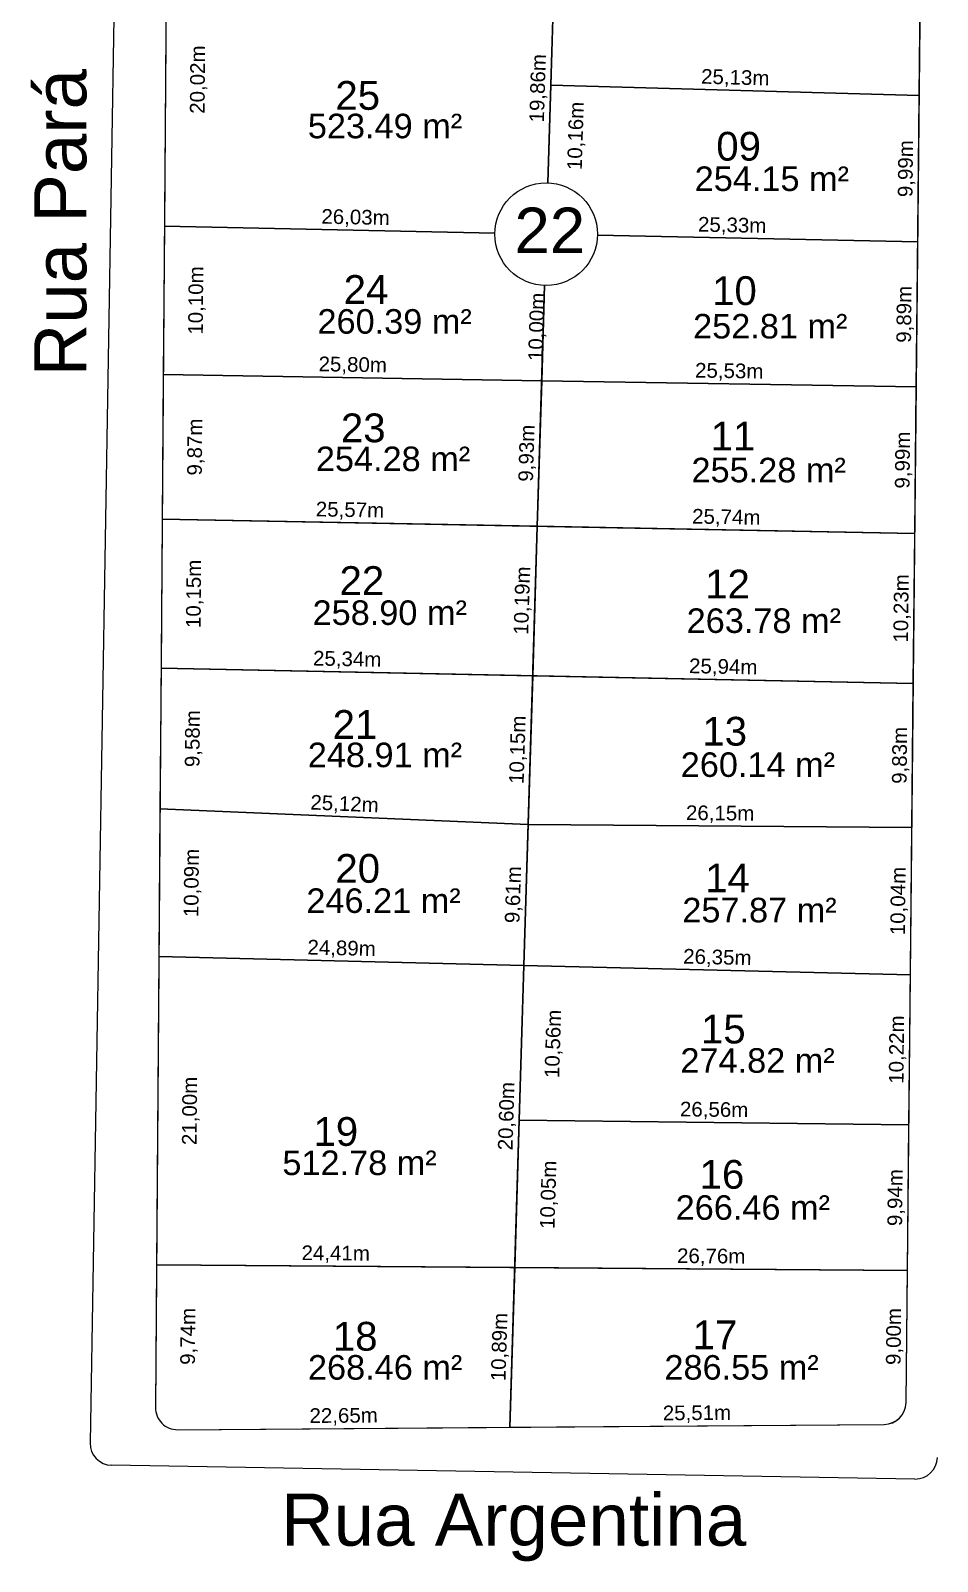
# Model space of a CAD drawing. Header units: metres. Extents: x 3808 to 8215, y 2374 to 6187.
# Drawn here: x 5020.4 to 5082.2, y 4791.7 to 4896.1 of the extents above; entities that cross this region are included whole.
import ezdxf
from ezdxf.enums import TextEntityAlignment as Align

# ---------------------------------------------------------------- set-up
doc = ezdxf.new("R2010")
doc.units = ezdxf.units.M
for name, color, linetype in [('Areas Lotes', 1, 'Continuous'), ('Calçada', 8, 'Continuous'), ('COTAS', 7, 'Continuous'), ('Lote', 7, 'Continuous'), ('Nome das Ruas', 7, 'Continuous'), ('Nº Lote', 7, 'Continuous'), ('Nº. quadra', 7, 'Continuous'), ('quadras', 7, 'Continuous')]:
    doc.layers.add(name, color=color, linetype=linetype)
doc.styles.add('Arial', font='arial.ttf')
doc.dimstyles.new('Copy(2) of ISO-25', dxfattribs={"dimtxt": 1, "dimasz": 2.5, "dimexe": 1.25, "dimexo": 0.625, "dimgap": 0.2, "dimtad": 1, "dimtoh": 1, "dimlfac": 1, "dimzin": 1, "dimtxsty": 'Arial', "dimblk": 'NONE', "dimcen": 0, "dimse1": 1, "dimse2": 1, "dimsd1": 1, "dimsd2": 1, "dimclrt": 256, "dimaunit": 1, "dimadec": 3, "dimazin": 0, "dimtfac": 1, "dimtmove": 0, "dimatfit": 3, "dimldrblk": 'NONE', "dimfxl": 1, "dimtolj": 1, "dimtzin": 0, "dimarcsym": 0})
doc.dimstyles.new('COTA 2', dxfattribs={"dimtxt": 1.9, "dimasz": 2.5, "dimexe": 1.25, "dimexo": 0.625, "dimtad": 1, "dimlfac": 1, "dimzin": 1, "dimtxsty": 'Arial', "dimcen": 2.5, "dimse1": 1, "dimse2": 1, "dimsd1": 1, "dimsd2": 1, "dimclrt": 7, "dimadec": 0, "dimazin": 0, "dimtfac": 1, "dimtmove": 0, "dimatfit": 3, "dimfxl": 1, "dimtolj": 1, "dimtzin": 0, "dimarcsym": 0})

# ---------------------------------------------------------------- blocks, each defined once
blk = doc.blocks.new('*D7316')
at = {"layer": 'Defpoints', "color": 0, "linetype": 'Continuous', "transparency": 16777216}
for p in [(5080.95, 4891.63), (5080.85, 4881.64), (5080.85, 4881.64)]:
    blk.add_point(p, dxfattribs=at)
at = {"layer": 'COTAS', "linetype": 'Continuous', "lineweight": 5, "transparency": 16777216, "insert": (5080.1, 4886.64), "char_height": 1, "attachment_point": 5, "rotation": 89.4195, "style": 'Arial'}
blk.add_mtext('\\A1;9,99m', dxfattribs=at)
blk = doc.blocks.new('_None')
blk = doc.blocks.new('*D7317')
at = {"layer": 'Defpoints', "color": 0, "linetype": 'Continuous', "transparency": 16777216}
for p in [(5080.85, 4881.64), (5080.75, 4871.76), (5080.85, 4871.76)]:
    blk.add_point(p, dxfattribs=at)
at = {"layer": 'COTAS', "linetype": 'Continuous', "lineweight": 5, "transparency": 16777216, "insert": (5080, 4876.71), "char_height": 1, "attachment_point": 5, "rotation": 89.4195, "style": 'Arial'}
blk.add_mtext('\\A1;9,89m', dxfattribs=at)
blk = doc.blocks.new('*D7318')
at = {"layer": 'Defpoints', "color": 0, "linetype": 'Continuous', "transparency": 16777216}
for p in [(5080.85, 4871.76), (5080.65, 4861.77), (5080.65, 4861.77)]:
    blk.add_point(p, dxfattribs=at)
at = {"layer": 'COTAS', "linetype": 'Continuous', "lineweight": 5, "transparency": 16777216, "insert": (5079.9, 4866.77), "char_height": 1, "attachment_point": 5, "rotation": 89.4195, "style": 'Arial'}
blk.add_mtext('\\A1;9,99m', dxfattribs=at)
blk = doc.blocks.new('*D7319')
at = {"layer": 'Defpoints', "color": 0, "linetype": 'Continuous', "transparency": 16777216}
for p in [(5080.65, 4861.77), (5080.55, 4851.54), (5080.55, 4851.54)]:
    blk.add_point(p, dxfattribs=at)
at = {"layer": 'COTAS', "linetype": 'Continuous', "lineweight": 5, "transparency": 16777216, "insert": (5079.8, 4856.66), "char_height": 1, "attachment_point": 5, "rotation": 89.4195, "style": 'Arial'}
blk.add_mtext('\\A1;10,23m', dxfattribs=at)
blk = doc.blocks.new('*D7320')
at = {"layer": 'Defpoints', "color": 0, "linetype": 'Continuous', "transparency": 16777216}
for p in [(5080.55, 4851.54), (5080.45, 4841.72), (5080.45, 4841.72)]:
    blk.add_point(p, dxfattribs=at)
at = {"layer": 'COTAS', "linetype": 'Continuous', "lineweight": 5, "transparency": 16777216, "insert": (5079.7, 4846.64), "char_height": 1, "attachment_point": 5, "rotation": 89.4195, "style": 'Arial'}
blk.add_mtext('\\A1;9,83m', dxfattribs=at)
blk = doc.blocks.new('*D7321')
at = {"layer": 'Defpoints', "color": 0, "linetype": 'Continuous', "transparency": 16777216}
for p in [(5080.45, 4841.72), (5080.34, 4831.68), (5080.34, 4831.68)]:
    blk.add_point(p, dxfattribs=at)
at = {"layer": 'COTAS', "linetype": 'Continuous', "lineweight": 5, "transparency": 16777216, "insert": (5079.59, 4836.71), "char_height": 1, "attachment_point": 5, "rotation": 89.4195, "style": 'Arial'}
blk.add_mtext('\\A1;10,04m', dxfattribs=at)
blk = doc.blocks.new('*D7322')
at = {"layer": 'Defpoints', "color": 0, "linetype": 'Continuous', "transparency": 16777216}
for p in [(5080.34, 4831.68), (5080.24, 4821.46), (5080.24, 4821.46)]:
    blk.add_point(p, dxfattribs=at)
at = {"layer": 'COTAS', "linetype": 'Continuous', "lineweight": 5, "transparency": 16777216, "insert": (5079.49, 4826.58), "char_height": 1, "attachment_point": 5, "rotation": 89.4195, "style": 'Arial'}
blk.add_mtext('\\A1;10,22m', dxfattribs=at)
blk = doc.blocks.new('*D7323')
at = {"layer": 'Defpoints', "color": 0, "linetype": 'Continuous', "transparency": 16777216}
for p in [(5080.24, 4821.46), (5080.14, 4811.51), (5080.14, 4811.51)]:
    blk.add_point(p, dxfattribs=at)
at = {"layer": 'COTAS', "linetype": 'Continuous', "lineweight": 5, "transparency": 16777216, "insert": (5079.39, 4816.49), "char_height": 1, "attachment_point": 5, "rotation": 89.4195, "style": 'Arial'}
blk.add_mtext('\\A1;9,94m', dxfattribs=at)
blk = doc.blocks.new('*D7324')
at = {"layer": 'Defpoints', "color": 0, "linetype": 'Continuous', "transparency": 16777216}
for p in [(5080.14, 4811.51), (5080.05, 4802.51), (5080.05, 4802.51)]:
    blk.add_point(p, dxfattribs=at)
at = {"layer": 'COTAS', "linetype": 'Continuous', "lineweight": 5, "transparency": 16777216, "insert": (5079.29, 4807.02), "char_height": 1, "attachment_point": 5, "rotation": 89.4195, "style": 'Arial'}
blk.add_mtext('\\A1;9,00m', dxfattribs=at)
blk = doc.blocks.new('*D7325')
at = {"layer": 'Defpoints', "color": 0, "linetype": 'Continuous', "transparency": 16777216}
for p in [(5053.05, 4800.84), (5053.05, 4800.84), (5078.56, 4801.03)]:
    blk.add_point(p, dxfattribs=at)
at = {"layer": 'COTAS', "linetype": 'Continuous', "lineweight": 5, "transparency": 16777216, "insert": (5065.8, 4801.73), "char_height": 1, "attachment_point": 5, "rotation": 0.4262, "style": 'Arial'}
blk.add_mtext('\\A1;25,51m', dxfattribs=at)
blk = doc.blocks.new('*D7326')
at = {"layer": 'Defpoints', "color": 0, "linetype": 'Continuous', "transparency": 16777216}
for p in [(5030.4, 4800.67), (5030.4, 4800.67), (5053.05, 4800.84)]:
    blk.add_point(p, dxfattribs=at)
at = {"layer": 'COTAS', "linetype": 'Continuous', "lineweight": 5, "transparency": 16777216, "insert": (5041.72, 4801.55), "char_height": 1, "attachment_point": 5, "rotation": 0.4262, "style": 'Arial'}
blk.add_mtext('\\A1;22,65m', dxfattribs=at)
blk = doc.blocks.new('*D7327')
at = {"layer": 'Defpoints', "color": 0, "linetype": 'Continuous', "transparency": 16777216}
for p in [(5028.96, 4811.92), (5032.03, 4811.89), (5028.89, 4802.18)]:
    blk.add_point(p, dxfattribs=at)
at = {"layer": 'COTAS', "linetype": 'Continuous', "lineweight": 5, "transparency": 16777216, "insert": (5031.19, 4807.03), "char_height": 1, "attachment_point": 5, "rotation": 89.5633, "style": 'Arial'}
blk.add_mtext('\\A1;9,74m', dxfattribs=at)
blk = doc.blocks.new('*D7328')
at = {"layer": 'Defpoints', "color": 0, "linetype": 'Continuous', "transparency": 16777216}
for p in [(5029.12, 4832.92), (5032.19, 4832.89), (5028.96, 4811.92)]:
    blk.add_point(p, dxfattribs=at)
at = {"layer": 'COTAS', "linetype": 'Continuous', "lineweight": 5, "transparency": 16777216, "insert": (5031.31, 4822.4), "char_height": 1, "attachment_point": 5, "rotation": 89.5633, "style": 'Arial'}
blk.add_mtext('\\A1;21,00m', dxfattribs=at)
blk = doc.blocks.new('*D7329')
at = {"layer": 'Defpoints', "color": 0, "linetype": 'Continuous', "transparency": 16777216}
for p in [(5029.2, 4843), (5032.27, 4842.98), (5029.12, 4832.92)]:
    blk.add_point(p, dxfattribs=at)
at = {"layer": 'COTAS', "linetype": 'Continuous', "lineweight": 5, "transparency": 16777216, "insert": (5031.43, 4837.94), "char_height": 1, "attachment_point": 5, "rotation": 89.5633, "style": 'Arial'}
blk.add_mtext('\\A1;10,09m', dxfattribs=at)
blk = doc.blocks.new('*D7330')
at = {"layer": 'Defpoints', "color": 0, "linetype": 'Continuous', "transparency": 16777216}
for p in [(5029.27, 4852.59), (5032.34, 4852.56), (5029.2, 4843)]:
    blk.add_point(p, dxfattribs=at)
at = {"layer": 'COTAS', "linetype": 'Continuous', "lineweight": 5, "transparency": 16777216, "insert": (5031.5, 4847.78), "char_height": 1, "attachment_point": 5, "rotation": 89.5633, "style": 'Arial'}
blk.add_mtext('\\A1;9,58m', dxfattribs=at)
blk = doc.blocks.new('*D7331')
at = {"layer": 'Defpoints', "color": 0, "linetype": 'Continuous', "transparency": 16777216}
for p in [(5029.35, 4862.74), (5032.42, 4862.72), (5029.27, 4852.59)]:
    blk.add_point(p, dxfattribs=at)
at = {"layer": 'COTAS', "linetype": 'Continuous', "lineweight": 5, "transparency": 16777216, "insert": (5031.58, 4857.65), "char_height": 1, "attachment_point": 5, "rotation": 89.5633, "style": 'Arial'}
blk.add_mtext('\\A1;10,15m', dxfattribs=at)
blk = doc.blocks.new('*D7332')
at = {"layer": 'Defpoints', "color": 0, "linetype": 'Continuous', "transparency": 16777216}
for p in [(5029.35, 4872.61), (5032.49, 4872.59), (5029.35, 4862.74)]:
    blk.add_point(p, dxfattribs=at)
at = {"layer": 'COTAS', "linetype": 'Continuous', "lineweight": 5, "transparency": 16777216, "insert": (5031.66, 4867.66), "char_height": 1, "attachment_point": 5, "rotation": 89.5633, "style": 'Arial'}
blk.add_mtext('\\A1;9,87m', dxfattribs=at)
blk = doc.blocks.new('*D7333')
at = {"layer": 'Defpoints', "color": 0, "linetype": 'Continuous', "transparency": 16777216}
for p in [(5029.5, 4882.72), (5032.57, 4882.69), (5029.35, 4872.61)]:
    blk.add_point(p, dxfattribs=at)
at = {"layer": 'COTAS', "linetype": 'Continuous', "lineweight": 5, "transparency": 16777216, "insert": (5031.73, 4877.65), "char_height": 1, "attachment_point": 5, "rotation": 89.5633, "style": 'Arial'}
blk.add_mtext('\\A1;10,10m', dxfattribs=at)
blk = doc.blocks.new('*D7334')
at = {"layer": 'Defpoints', "color": 0, "linetype": 'Continuous', "transparency": 16777216}
for p in [(5029.66, 4902.74), (5032.72, 4902.72), (5029.5, 4882.72)]:
    blk.add_point(p, dxfattribs=at)
at = {"layer": 'COTAS', "linetype": 'Continuous', "lineweight": 5, "transparency": 16777216, "insert": (5031.85, 4892.71), "char_height": 1, "attachment_point": 5, "rotation": 89.5633, "style": 'Arial'}
blk.add_mtext('\\A1;20,02m', dxfattribs=at)
blk = doc.blocks.new('*D7358')
at = {"layer": 'Defpoints', "color": 0, "linetype": 'Continuous', "transparency": 16777216}
for p in [(5055.83, 4892.33), (5055.83, 4892.33), (5080.95, 4891.63)]:
    blk.add_point(p, dxfattribs=at)
at = {"layer": 'COTAS', "linetype": 'Continuous', "lineweight": 5, "transparency": 16777216, "insert": (5068.41, 4892.78), "char_height": 1, "attachment_point": 5, "rotation": 358.4174, "style": 'Arial'}
blk.add_mtext('\\A1;25,13m', dxfattribs=at)
blk = doc.blocks.new('*D7359')
at = {"layer": 'Defpoints', "color": 0, "linetype": 'Continuous', "transparency": 16777216}
for p in [(5029.5, 4882.72), (5029.5, 4882.72), (5055.52, 4882.17)]:
    blk.add_point(p, dxfattribs=at)
at = {"layer": 'COTAS', "linetype": 'Continuous', "lineweight": 5, "transparency": 16777216, "insert": (5042.53, 4883.25), "char_height": 1, "attachment_point": 5, "rotation": 358.7994, "style": 'Arial'}
blk.add_mtext('\\A1;26,03m', dxfattribs=at)
blk = doc.blocks.new('*D7360')
at = {"layer": 'Defpoints', "color": 0, "linetype": 'Continuous', "transparency": 16777216}
for p in [(5055.52, 4882.17), (5055.52, 4882.17), (5080.85, 4881.64)]:
    blk.add_point(p, dxfattribs=at)
at = {"layer": 'COTAS', "linetype": 'Continuous', "lineweight": 5, "transparency": 16777216, "insert": (5068.2, 4882.71), "char_height": 1, "attachment_point": 5, "rotation": 358.7994, "style": 'Arial'}
blk.add_mtext('\\A1;25,33m', dxfattribs=at)
blk = doc.blocks.new('*D7361')
at = {"layer": 'Defpoints', "color": 0, "linetype": 'Continuous', "transparency": 16777216}
for p in [(5029.43, 4872.61), (5029.43, 4872.61), (5055.22, 4872.18)]:
    blk.add_point(p, dxfattribs=at)
at = {"layer": 'COTAS', "linetype": 'Continuous', "lineweight": 5, "transparency": 16777216, "insert": (5042.34, 4873.2), "char_height": 1, "attachment_point": 5, "rotation": 359.0434, "style": 'Arial'}
blk.add_mtext('\\A1;25,80m', dxfattribs=at)
blk = doc.blocks.new('*D7362')
at = {"layer": 'Defpoints', "color": 0, "linetype": 'Continuous', "transparency": 16777216}
for p in [(5055.22, 4872.18), (5080.75, 4871.76), (5080.75, 4871.76)]:
    blk.add_point(p, dxfattribs=at)
at = {"layer": 'COTAS', "linetype": 'Continuous', "lineweight": 5, "transparency": 16777216, "insert": (5068, 4872.77), "char_height": 1, "attachment_point": 5, "rotation": 359.0434, "style": 'Arial'}
blk.add_mtext('\\A1;25,53m', dxfattribs=at)
blk = doc.blocks.new('*D7363')
at = {"layer": 'Defpoints', "color": 0, "linetype": 'Continuous', "transparency": 16777216}
for p in [(5029.35, 4862.74), (5029.35, 4862.74), (5054.92, 4862.26)]:
    blk.add_point(p, dxfattribs=at)
at = {"layer": 'COTAS', "linetype": 'Continuous', "lineweight": 5, "transparency": 16777216, "insert": (5042.15, 4863.3), "char_height": 1, "attachment_point": 5, "rotation": 358.9149, "style": 'Arial'}
blk.add_mtext('\\A1;25,57m', dxfattribs=at)
blk = doc.blocks.new('*D7364')
at = {"layer": 'Defpoints', "color": 0, "linetype": 'Continuous', "transparency": 16777216}
for p in [(5054.92, 4862.26), (5080.65, 4861.77), (5080.65, 4861.77)]:
    blk.add_point(p, dxfattribs=at)
at = {"layer": 'COTAS', "linetype": 'Continuous', "lineweight": 5, "transparency": 16777216, "insert": (5067.8, 4862.81), "char_height": 1, "attachment_point": 5, "rotation": 358.9149, "style": 'Arial'}
blk.add_mtext('\\A1;25,74m', dxfattribs=at)
blk = doc.blocks.new('*D7365')
at = {"layer": 'Defpoints', "color": 0, "linetype": 'Continuous', "transparency": 16777216}
for p in [(5029.27, 4852.59), (5029.27, 4852.59), (5054.61, 4852.07)]:
    blk.add_point(p, dxfattribs=at)
at = {"layer": 'COTAS', "linetype": 'Continuous', "lineweight": 5, "transparency": 16777216, "insert": (5041.96, 4853.13), "char_height": 1, "attachment_point": 5, "rotation": 358.8326, "style": 'Arial'}
blk.add_mtext('\\A1;25,34m', dxfattribs=at)
blk = doc.blocks.new('*D7366')
at = {"layer": 'Defpoints', "color": 0, "linetype": 'Continuous', "transparency": 16777216}
for p in [(5054.61, 4852.07), (5080.55, 4851.54), (5080.55, 4851.54)]:
    blk.add_point(p, dxfattribs=at)
at = {"layer": 'COTAS', "linetype": 'Continuous', "lineweight": 5, "transparency": 16777216, "insert": (5067.59, 4852.61), "char_height": 1, "attachment_point": 5, "rotation": 358.8326, "style": 'Arial'}
blk.add_mtext('\\A1;25,94m', dxfattribs=at)
blk = doc.blocks.new('*D7367')
at = {"layer": 'Defpoints', "color": 0, "linetype": 'Continuous', "transparency": 16777216}
for p in [(5029.2, 4843), (5029.2, 4843), (5054.3, 4841.92)]:
    blk.add_point(p, dxfattribs=at)
at = {"layer": 'COTAS', "linetype": 'Continuous', "lineweight": 5, "transparency": 16777216, "insert": (5041.78, 4843.26), "char_height": 1, "attachment_point": 5, "rotation": 357.539, "style": 'Arial'}
blk.add_mtext('\\A1;25,12m', dxfattribs=at)
blk = doc.blocks.new('*D7368')
at = {"layer": 'Defpoints', "color": 0, "linetype": 'Continuous', "transparency": 16777216}
for p in [(5054.3, 4841.92), (5080.45, 4841.72), (5080.45, 4841.72)]:
    blk.add_point(p, dxfattribs=at)
at = {"layer": 'COTAS', "linetype": 'Continuous', "lineweight": 5, "transparency": 16777216, "insert": (5067.38, 4842.62), "char_height": 1, "attachment_point": 5, "rotation": 359.5456, "style": 'Arial'}
blk.add_mtext('\\A1;26,15m', dxfattribs=at)
blk = doc.blocks.new('*D7369')
at = {"layer": 'Defpoints', "color": 0, "linetype": 'Continuous', "transparency": 16777216}
for p in [(5029.12, 4832.92), (5029.12, 4832.92), (5054.01, 4832.32)]:
    blk.add_point(p, dxfattribs=at)
at = {"layer": 'COTAS', "linetype": 'Continuous', "lineweight": 5, "transparency": 16777216, "insert": (5041.58, 4833.42), "char_height": 1, "attachment_point": 5, "rotation": 358.6146, "style": 'Arial'}
blk.add_mtext('\\A1;24,89m', dxfattribs=at)
blk = doc.blocks.new('*D7370')
at = {"layer": 'Defpoints', "color": 0, "linetype": 'Continuous', "transparency": 16777216}
for p in [(5054.01, 4832.32), (5080.34, 4831.68), (5080.34, 4831.68)]:
    blk.add_point(p, dxfattribs=at)
at = {"layer": 'COTAS', "linetype": 'Continuous', "lineweight": 5, "transparency": 16777216, "insert": (5067.19, 4832.8), "char_height": 1, "attachment_point": 5, "rotation": 358.6146, "style": 'Arial'}
blk.add_mtext('\\A1;26,35m', dxfattribs=at)
blk = doc.blocks.new('*D7371')
at = {"layer": 'Defpoints', "color": 0, "linetype": 'Continuous', "transparency": 16777216}
for p in [(5053.68, 4821.77), (5080.24, 4821.46), (5080.24, 4821.46)]:
    blk.add_point(p, dxfattribs=at)
at = {"layer": 'COTAS', "linetype": 'Continuous', "lineweight": 5, "transparency": 16777216, "insert": (5066.97, 4822.41), "char_height": 1, "attachment_point": 5, "rotation": 359.3301, "style": 'Arial'}
blk.add_mtext('\\A1;26,56m', dxfattribs=at)
blk = doc.blocks.new('*D7372')
at = {"layer": 'Defpoints', "color": 0, "linetype": 'Continuous', "transparency": 16777216}
for p in [(5028.96, 4811.92), (5053.38, 4811.72), (5053.38, 4811.72)]:
    blk.add_point(p, dxfattribs=at)
at = {"layer": 'COTAS', "linetype": 'Continuous', "lineweight": 5, "transparency": 16777216, "insert": (5041.18, 4812.62), "char_height": 1, "attachment_point": 5, "rotation": 359.5476, "style": 'Arial'}
blk.add_mtext('\\A1;24,41m', dxfattribs=at)
blk = doc.blocks.new('*D7373')
at = {"layer": 'Defpoints', "color": 0, "linetype": 'Continuous', "transparency": 16777216}
for p in [(5053.38, 4811.72), (5080.14, 4811.51), (5080.14, 4811.51)]:
    blk.add_point(p, dxfattribs=at)
at = {"layer": 'COTAS', "linetype": 'Continuous', "lineweight": 5, "transparency": 16777216, "insert": (5066.77, 4812.42), "char_height": 1, "attachment_point": 5, "rotation": 359.5476, "style": 'Arial'}
blk.add_mtext('\\A1;26,76m', dxfattribs=at)
blk = doc.blocks.new('*D7374')
at = {"layer": 'Defpoints', "color": 0, "linetype": 'Continuous', "transparency": 16777216}
for p in [(5054.01, 4832.32), (5054.01, 4832.32), (5053.38, 4811.72)]:
    blk.add_point(p, dxfattribs=at)
at = {"layer": 'COTAS', "linetype": 'Continuous', "lineweight": 5, "transparency": 16777216, "insert": (5052.89, 4822.04), "char_height": 1, "attachment_point": 5, "rotation": 88.2555, "style": 'Arial'}
blk.add_mtext('\\A1;20,60m', dxfattribs=at)
blk = doc.blocks.new('*D7375')
at = {"layer": 'Defpoints', "color": 0, "linetype": 'Continuous', "transparency": 16777216}
for p in [(5054.3, 4841.92), (5054.3, 4841.92), (5054.01, 4832.32)]:
    blk.add_point(p, dxfattribs=at)
at = {"layer": 'COTAS', "linetype": 'Continuous', "lineweight": 5, "transparency": 16777216, "insert": (5053.35, 4837.14), "char_height": 1, "attachment_point": 5, "rotation": 88.2555, "style": 'Arial'}
blk.add_mtext('\\A1;9,61m', dxfattribs=at)
blk = doc.blocks.new('*D7376')
at = {"layer": 'Defpoints', "color": 0, "linetype": 'Continuous', "transparency": 16777216}
for p in [(5054.61, 4852.07), (5054.61, 4852.07), (5054.3, 4841.92)]:
    blk.add_point(p, dxfattribs=at)
at = {"layer": 'COTAS', "linetype": 'Continuous', "lineweight": 5, "transparency": 16777216, "insert": (5053.65, 4847.02), "char_height": 1, "attachment_point": 5, "rotation": 88.2555, "style": 'Arial'}
blk.add_mtext('\\A1;10,15m', dxfattribs=at)
blk = doc.blocks.new('*D7377')
at = {"layer": 'Defpoints', "color": 0, "linetype": 'Continuous', "transparency": 16777216}
for p in [(5054.92, 4862.26), (5054.92, 4862.26), (5054.61, 4852.07)]:
    blk.add_point(p, dxfattribs=at)
at = {"layer": 'COTAS', "linetype": 'Continuous', "lineweight": 5, "transparency": 16777216, "insert": (5053.96, 4857.19), "char_height": 1, "attachment_point": 5, "rotation": 88.2555, "style": 'Arial'}
blk.add_mtext('\\A1;10,19m', dxfattribs=at)
blk = doc.blocks.new('*D7378')
at = {"layer": 'Defpoints', "color": 0, "linetype": 'Continuous', "transparency": 16777216}
for p in [(5055.22, 4872.18), (5055.22, 4872.18), (5054.92, 4862.26)]:
    blk.add_point(p, dxfattribs=at)
at = {"layer": 'COTAS', "linetype": 'Continuous', "lineweight": 5, "transparency": 16777216, "insert": (5054.27, 4867.24), "char_height": 1, "attachment_point": 5, "rotation": 88.2555, "style": 'Arial'}
blk.add_mtext('\\A1;9,93m', dxfattribs=at)
blk = doc.blocks.new('*D7379')
at = {"layer": 'Defpoints', "color": 0, "linetype": 'Continuous', "transparency": 16777216}
for p in [(5055.52, 4882.17), (5055.52, 4882.17), (5055.22, 4872.18)]:
    blk.add_point(p, dxfattribs=at)
at = {"layer": 'COTAS', "linetype": 'Continuous', "lineweight": 5, "transparency": 16777216, "insert": (5054.95, 4875.85), "char_height": 1, "attachment_point": 5, "rotation": 88.2555, "style": 'Arial'}
blk.add_mtext('\\A1;10,00m', dxfattribs=at)
blk = doc.blocks.new('*D7380')
at = {"layer": 'Defpoints', "color": 0, "linetype": 'Continuous', "transparency": 16777216}
for p in [(5056.13, 4902.02), (5056.13, 4902.02), (5055.52, 4882.17)]:
    blk.add_point(p, dxfattribs=at)
at = {"layer": 'COTAS', "linetype": 'Continuous', "lineweight": 5, "transparency": 16777216, "insert": (5055.03, 4892.12), "char_height": 1, "attachment_point": 5, "rotation": 88.2555, "style": 'Arial'}
blk.add_mtext('\\A1;19,86m', dxfattribs=at)
blk = doc.blocks.new('*D7381')
at = {"layer": 'Defpoints', "color": 0, "linetype": 'Continuous', "transparency": 16777216}
for p in [(5053.38, 4811.72), (5053.38, 4811.72), (5053.05, 4800.84)]:
    blk.add_point(p, dxfattribs=at)
at = {"layer": 'COTAS', "linetype": 'Continuous', "lineweight": 5, "transparency": 16777216, "insert": (5052.41, 4806.3), "char_height": 1, "attachment_point": 5, "rotation": 88.2555, "style": 'Arial'}
blk.add_mtext('\\A1;10,89m', dxfattribs=at)
blk = doc.blocks.new('*D7382')
at = {"layer": 'Defpoints', "color": 0, "linetype": 'Continuous', "transparency": 16777216}
for p in [(5053.68, 4821.77), (5056.71, 4821.67), (5053.38, 4811.72)]:
    blk.add_point(p, dxfattribs=at)
at = {"layer": 'COTAS', "linetype": 'Continuous', "lineweight": 5, "transparency": 16777216, "insert": (5055.75, 4816.68), "char_height": 1, "attachment_point": 5, "rotation": 88.2555, "style": 'Arial'}
blk.add_mtext('\\A1;10,05m', dxfattribs=at)
blk = doc.blocks.new('*D7383')
at = {"layer": 'Defpoints', "color": 0, "linetype": 'Continuous', "transparency": 16777216}
for p in [(5054.01, 4832.32), (5057.03, 4832.22), (5053.68, 4821.77)]:
    blk.add_point(p, dxfattribs=at)
at = {"layer": 'COTAS', "linetype": 'Continuous', "lineweight": 5, "transparency": 16777216, "insert": (5056.07, 4826.97), "char_height": 1, "attachment_point": 5, "rotation": 88.2555, "style": 'Arial'}
blk.add_mtext('\\A1;10,56m', dxfattribs=at)
blk = doc.blocks.new('*D7384')
at = {"layer": 'Defpoints', "color": 0, "linetype": 'Continuous', "transparency": 16777216}
for p in [(5055.83, 4892.33), (5058.51, 4892.24), (5055.52, 4882.17)]:
    blk.add_point(p, dxfattribs=at)
at = {"layer": 'COTAS', "linetype": 'Continuous', "lineweight": 5, "transparency": 16777216, "insert": (5057.61, 4888.87), "char_height": 1, "attachment_point": 5, "rotation": 88.2555, "style": 'Arial'}
blk.add_mtext('\\A1;10,16m', dxfattribs=at)
blk = doc.blocks.new('*D7385')
at = {"layer": 'Defpoints', "color": 0, "linetype": 'Continuous', "transparency": 16777216}
for p in [(5056.44, 4912.1), (5059.51, 4912.01), (5055.83, 4892.33)]:
    blk.add_point(p, dxfattribs=at)
at = {"layer": 'COTAS', "linetype": 'Continuous', "lineweight": 5, "transparency": 16777216, "insert": (5058.41, 4902.15), "char_height": 1, "attachment_point": 5, "rotation": 88.2555, "style": 'Arial'}
blk.add_mtext('\\A1;19,79m', dxfattribs=at)
blk = doc.blocks.new('*D7830')
at = {"layer": 'Defpoints', "color": 0, "linetype": 'Continuous', "transparency": 16777216}
for p in [(5081.15, 4911.44), (5080.95, 4891.63), (5080.95, 4891.63)]:
    blk.add_point(p, dxfattribs=at)
at = {"layer": 'Calçada', "color": 7, "linetype": 'Continuous', "lineweight": 5, "transparency": 16777216, "insert": (5079.47, 4901.55), "char_height": 1.6, "attachment_point": 5, "rotation": 89.4195, "style": 'Arial'}
blk.add_mtext('\\A1;19,81', dxfattribs=at)

msp = doc.modelspace()

# ---------------------------------------------------------------- linework, layer by layer
at = {"layer": 'Calçada', "linetype": 'Continuous', "lineweight": 5}
for p, q in [((5027.238, 4968.627), (5024.434, 4799.766)), ((5080.66, 4797.305), (5025.908, 4798.242))]:
    msp.add_line(p, q, dxfattribs=at)
for centre, start, end in [((5025.934, 4799.742), 179.05876, 269.01954), ((5080.686, 4798.805), 269.01954, 358.91946)]:
    msp.add_arc(centre, 1.5, start, end, dxfattribs=at)
at = {"layer": 'Lote', "lineweight": 5}
for p, q in [((5055.631, 4885.667), (5057.356, 4942.322)), ((5055.834, 4892.326), (5080.952, 4891.632)), ((5029.504, 4882.718), (5052.03, 4882.246)), ((5059.019, 4882.099), (5080.851, 4881.642)), ((5053.047, 4800.837), (5055.418, 4878.679)), ((5029.427, 4872.613), (5080.751, 4871.756)), ((5029.352, 4862.741), (5080.649, 4861.769)), ((5080.546, 4851.543), (5029.275, 4852.587)), ((5029.202, 4843.003), (5054.299, 4841.924)), ((5054.299, 4841.924), (5080.446, 4841.717)), ((5029.125, 4832.918), (5080.344, 4831.679)), ((5080.241, 4821.455), (5053.685, 4821.766)), ((5028.965, 4811.916), (5080.14, 4811.511))]:
    msp.add_line(p, q, dxfattribs=at)
at = {"layer": 'Lote', "linetype": 'Continuous', "lineweight": 5, "flags": 128}
for points in [[(5080.952, 4891.632), (5081.153, 4911.436), (5056.436, 4912.103), (5055.834, 4892.326)], [(5054.918, 4862.257), (5055.22, 4872.182), (5029.427, 4872.613), (5029.352, 4862.741)], [(5080.649, 4861.769), (5080.751, 4871.756), (5055.22, 4872.182), (5054.918, 4862.257)], [(5054.608, 4852.071), (5054.918, 4862.257), (5029.352, 4862.741), (5029.275, 4852.587)], [(5080.546, 4851.543), (5080.649, 4861.769), (5054.918, 4862.257), (5054.608, 4852.071)], [(5029.275, 4852.587), (5029.202, 4843.003), (5054.299, 4841.924), (5054.608, 4852.071)], [(5054.608, 4852.071), (5054.299, 4841.924), (5080.446, 4841.717), (5080.546, 4851.543)], [(5054.006, 4832.316), (5054.299, 4841.924), (5029.202, 4843.003), (5029.125, 4832.918)], [(5080.344, 4831.679), (5080.446, 4841.717), (5054.299, 4841.924), (5054.006, 4832.316)], [(5054.006, 4832.316), (5029.125, 4832.918), (5028.965, 4811.916), (5053.379, 4811.723)], [(5054.006, 4832.316), (5053.685, 4821.766), (5080.241, 4821.455), (5080.344, 4831.679)], [(5080.14, 4811.511), (5080.241, 4821.455), (5053.685, 4821.766), (5053.379, 4811.723)]]:
    msp.add_lwpolyline(points, close=True, dxfattribs=at)
for points in [[(5055.631, 4885.667), (5056.129, 4902.024), (5029.657, 4902.739), (5029.504, 4882.718), (5052.03, 4882.246)], [(5059.019, 4882.099), (5080.851, 4881.642), (5080.952, 4891.632), (5055.834, 4892.326), (5055.631, 4885.667)], [(5052.03, 4882.246), (5029.504, 4882.718), (5029.427, 4872.613), (5055.22, 4872.182), (5055.418, 4878.679)], [(5055.418, 4878.679), (5055.22, 4872.182), (5080.751, 4871.756), (5080.851, 4881.642), (5059.019, 4882.099)]]:
    msp.add_lwpolyline(points, dxfattribs=at)
for points in [[(5028.965, 4811.916), (5028.891, 4802.18, 0.4186316), (5030.402, 4800.668), (5053.047, 4800.837), (5053.379, 4811.723)], [(5078.56, 4801.027, 0.4090769), (5080.049, 4802.511), (5080.14, 4811.511), (5053.379, 4811.723), (5053.047, 4800.837)]]:
    msp.add_lwpolyline(points, format="xyb", close=True, dxfattribs=at)
at = {"layer": 'Nº. quadra', "lineweight": 5}
msp.add_circle((5055.524, 4882.173), 3.496, dxfattribs=at)
at = {"layer": 'quadras', "linetype": 'Continuous', "lineweight": 5}
for p, q in [((5030.131, 4964.969), (5028.891, 4802.18)), ((5080.049, 4802.511), (5081.683, 4963.765)), ((5030.402, 4800.668), (5078.56, 4801.027))]:
    msp.add_line(p, q, dxfattribs=at)
at = {"layer": 'quadras', "linetype": 'Continuous', "lineweight": 5, "flags": 128}
msp.add_lwpolyline([(5081.683, 4963.765, 0.4100859), (5080.219, 4965.28), (5031.668, 4966.457, 0.4190906), (5030.131, 4964.969), (5028.891, 4802.18, 0.4186316), (5030.402, 4800.668), (5078.56, 4801.027, 0.4090769), (5080.049, 4802.511)], format="xyb", close=True, dxfattribs=at)
at = {"layer": 'quadras', "linetype": 'Continuous', "lineweight": 5}
for centre, start, end in [((5030.391, 4802.168), 179.56329, 270.42619), ((5078.549, 4802.527), 270.42619, 359.41954)]:
    msp.add_arc(centre, 1.5, start, end, dxfattribs=at)

# ---------------------------------------------------------------- texts
at = {"layer": 'Areas Lotes', "linetype": 'Continuous', "lineweight": 5, "style": 'Arial'}
for s, p in [('523.49 m²', (5039.279, 4888.712)), ('254.15 m²', (5065.644, 4885.116)), ('260.39 m²', (5039.934, 4875.389)), ('252.81 m²', (5065.537, 4875.062)), ('254.28 m²', (5039.825, 4866.018)), ('255.28 m²', (5065.428, 4865.255)), ('258.90 m²', (5039.601, 4855.533)), ('263.78 m²', (5065.096, 4854.988)), ('248.91 m²', (5039.275, 4845.835)), ('260.14 m²', (5064.693, 4845.172)), ('246.21 m²', (5039.178, 4835.898)), ('257.87 m²', (5064.802, 4835.256)), ('274.82 m²', (5064.672, 4825.002)), ('512.78 m²', (5037.544, 4818.028)), ('266.46 m²', (5064.346, 4814.977)), ('268.46 m²', (5039.287, 4804.08)), ('286.55 m²', (5063.583, 4804.08))]:
    msp.add_text(s, height=1.6726, dxfattribs=at).set_placement(p)
at = {"layer": 'Nome das Ruas', "lineweight": 5, "style": 'Arial'}
msp.add_text('Rua Pará', height=3.55, rotation=90, dxfattribs=at).set_placement((5024.184, 4872.485, 165.916))
msp.add_text('Rua Argentina', height=3.55, dxfattribs=at).set_placement((5037.454, 4792.76, 165.916))
at = {"layer": 'Nº Lote', "linetype": 'Continuous', "lineweight": 5, "style": 'Arial'}
for s, p in [('25', (5042.677, 4890.653)), ('09', (5068.641, 4887.186)), ('24', (5043.244, 4877.421)), ('10', (5068.357, 4877.345)), ('23', (5043.056, 4867.988)), ('11', (5068.26, 4867.431)), ('22', (5042.963, 4857.576)), ('12', (5067.883, 4857.337)), ('21', (5042.492, 4847.765)), ('13', (5067.691, 4847.306)), ('20', (5042.68, 4837.954)), ('14', (5067.88, 4837.306)), ('15', (5067.597, 4827)), ('19', (5041.187, 4820.019)), ('16', (5067.503, 4817.095)), ('18', (5042.507, 4806.058)), ('17', (5067.031, 4806.152))]:
    msp.add_text(s, height=1.96, dxfattribs=at).set_placement(p, align=Align.CENTER)
at = {"layer": 'Nº. quadra', "lineweight": 5, "style": 'Arial'}
msp.add_text('22', height=3.1039, dxfattribs=at).set_placement((5053.36, 4880.879))

# ---------------------------------------------------------------- dimensions: what is measured, and where the dimension line sits
at = {"layer": 'Calçada', "linetype": 'Continuous', "lineweight": 5}
dim = msp.add_linear_dim(base=(5080.952, 4891.632), p1=(5081.153, 4911.436), p2=(5080.952, 4891.632), angle=89.41954, dimstyle='COTA 2', override={"dimtxt": 1.6, "dimtmove": 1}, dxfattribs=at)
dim.commit()
dim.dimension.update_dxf_attribs({"geometry": '*D7830', "text_midpoint": (5079.466, 4901.55)})
at = {"layer": 'COTAS', "linetype": 'Continuous', "lineweight": 5}
for base, p1, p2, angle, picture, middle in [((5059.508, 4912.01), (5055.834, 4892.326), (5056.436, 4912.103), 268.25555, '*D7385', (5058.406, 4902.145)), ((5032.724, 4902.716), (5029.504, 4882.718), (5029.657, 4902.739), 269.56329, '*D7334', (5031.847, 4892.711)), ((5056.129, 4902.024), (5055.524, 4882.173), (5056.129, 4902.024), 268.25555, '*D7380', (5055.026, 4892.123)), ((5080.851, 4881.642), (5080.952, 4891.632), (5080.851, 4881.642), 89.41954, '*D7316', (5080.1, 4886.645)), ((5032.571, 4882.695), (5029.352, 4872.614), (5029.504, 4882.718), 269.56329, '*D7333', (5031.732, 4877.649)), ((5080.751, 4871.757), (5080.851, 4881.642), (5080.851, 4871.756), 89.41954, '*D7317', (5080, 4876.708)), ((5032.494, 4872.59), (5029.352, 4862.741), (5029.352, 4872.614), 269.56329, '*D7332', (5031.656, 4867.66)), ((5055.22, 4872.182), (5054.918, 4862.257), (5055.22, 4872.182), 268.25555, '*D7378', (5054.268, 4867.244)), ((5080.649, 4861.769), (5080.851, 4871.756), (5080.649, 4861.769), 89.41954, '*D7318', (5079.899, 4866.771)), ((5032.419, 4862.718), (5029.275, 4852.587), (5029.352, 4862.741), 269.56329, '*D7331', (5031.579, 4857.647)), ((5054.918, 4862.257), (5054.608, 4852.071), (5054.918, 4862.257), 268.25555, '*D7377', (5053.962, 4857.188)), ((5080.546, 4851.543), (5080.649, 4861.769), (5080.546, 4851.543), 89.41954, '*D7319', (5079.797, 4856.664)), ((5032.342, 4852.564), (5029.202, 4843.003), (5029.275, 4852.587), 269.56329, '*D7330', (5031.504, 4847.778)), ((5054.608, 4852.071), (5054.299, 4841.924), (5054.608, 4852.071), 268.25555, '*D7376', (5053.653, 4847.022)), ((5080.446, 4841.717), (5080.546, 4851.543), (5080.446, 4841.717), 89.41954, '*D7320', (5079.695, 4846.638)), ((5032.269, 4842.98), (5029.125, 4832.918), (5029.202, 4843.003), 269.56329, '*D7329', (5031.429, 4837.943)), ((5054.299, 4841.924), (5054.006, 4832.316), (5054.299, 4841.924), 268.25555, '*D7375', (5053.352, 4837.145)), ((5080.344, 4831.679), (5080.446, 4841.717), (5080.344, 4831.679), 89.41954, '*D7321', (5079.594, 4836.706)), ((5032.192, 4832.895), (5028.965, 4811.916), (5029.125, 4832.918), 269.56329, '*D7328', (5031.311, 4822.399)), ((5057.0265, 4832.2242), (5053.6847, 4821.7656), (5054.006, 4832.3162), 268.25555, '*D7383', (5056.0653, 4826.9733)), ((5080.241, 4821.455), (5080.344, 4831.679), (5080.241, 4821.455), 89.41954, '*D7322', (5079.492, 4826.575)), ((5080.14, 4811.511), (5080.241, 4821.455), (5080.14, 4811.511), 89.41954, '*D7323', (5079.39, 4816.491)), ((5080.049, 4802.511), (5080.14, 4811.511), (5080.049, 4802.511), 89.41954, '*D7324', (5079.294, 4807.02))]:
    dim = msp.add_linear_dim(base=base, p1=p1, p2=p2, angle=angle, dimstyle='Copy(2) of ISO-25', override={"dimpost": 'm', "dimtmove": 1}, dxfattribs=at)
    dim.commit()
    dim.dimension.update_dxf_attribs({"geometry": picture, "text_midpoint": middle})
for p1, p2, distance, picture, middle in [((5080.952, 4891.632), (5055.834, 4892.326), 0, '*D7358', (5068.415, 4892.779)), ((5055.524, 4882.173), (5029.504, 4882.718), 0, '*D7359', (5042.531, 4883.246)), ((5080.851, 4881.642), (5055.524, 4882.173), 0, '*D7360', (5068.204, 4882.708)), ((5055.22, 4872.182), (5029.427, 4872.613), 0, '*D7361', (5042.337, 4873.198)), ((5055.22, 4872.182), (5080.751, 4871.756), 0, '*D7362', (5067.999, 4872.77)), ((5054.918, 4862.257), (5029.352, 4862.741), 0, '*D7363', (5042.15, 4863.3)), ((5054.918, 4862.257), (5080.649, 4861.769), 0, '*D7364', (5067.799, 4862.814)), ((5054.608, 4852.071), (5029.275, 4852.587), 0, '*D7365', (5041.958, 4853.13)), ((5054.608, 4852.071), (5080.546, 4851.543), 0, '*D7366', (5067.593, 4852.608)), ((5054.299, 4841.924), (5029.202, 4843.003), 0, '*D7367', (5041.785, 4843.264)), ((5054.299, 4841.924), (5080.446, 4841.717), 0, '*D7368', (5067.379, 4842.622)), ((5054.006, 4832.316), (5029.125, 4832.918), 0, '*D7369', (5041.585, 4833.418)), ((5054.006, 4832.316), (5080.344, 4831.679), 0, '*D7370', (5067.195, 4832.798)), ((5053.379, 4811.723), (5054.006, 4832.316), 0, '*D7374', (5052.892, 4822.044)), ((5053.685, 4821.766), (5080.241, 4821.455), 0, '*D7371', (5066.972, 4822.411)), ((5053.379, 4811.723), (5053.685, 4821.766), -3.022, '*D7382', (5055.752, 4816.677)), ((5028.965, 4811.916), (5053.379, 4811.723), 0, '*D7372', (5041.178, 4812.62)), ((5053.379, 4811.723), (5080.14, 4811.511), 0, '*D7373', (5066.766, 4812.418)), ((5028.891, 4802.18), (5028.965, 4811.916), -3.067, '*D7327', (5031.194, 4807.03)), ((5053.047, 4800.837), (5053.379, 4811.723), 0, '*D7381', (5052.412, 4806.304)), ((5053.047, 4800.837), (5030.402, 4800.668), 0, '*D7326', (5041.719, 4801.554)), ((5078.56, 4801.027), (5053.047, 4800.837), 0, '*D7325', (5065.798, 4801.733))]:
    dim = msp.add_aligned_dim(p1=p1, p2=p2, distance=distance, dimstyle='Copy(2) of ISO-25', override={"dimpost": 'm'}, dxfattribs=at)
    dim.commit()
    dim.dimension.update_dxf_attribs({"geometry": picture, "text_midpoint": middle})
for base, p1, p2, angle, override, picture, middle, dimtype in [((5058.51, 4892.244), (5055.524, 4882.173), (5055.834, 4892.326), 88.25555, {"dimpost": 'm'}, '*D7384', (5058.406, 4888.846), 161), ((5055.524, 4882.173), (5055.22, 4872.182), (5055.524, 4882.173), 268.25555, {"dimpost": 'm', "dimtmove": 1}, '*D7379', (5055.753, 4875.824), 160)]:
    dim = msp.add_linear_dim(base=base, p1=p1, p2=p2, angle=angle, dimstyle='Copy(2) of ISO-25', override=override, dxfattribs=at)
    dim.commit()
    dim.dimension.update_dxf_attribs({"geometry": picture, "text_midpoint": middle, "dimtype": dimtype})

doc.saveas('drawing.dxf')
